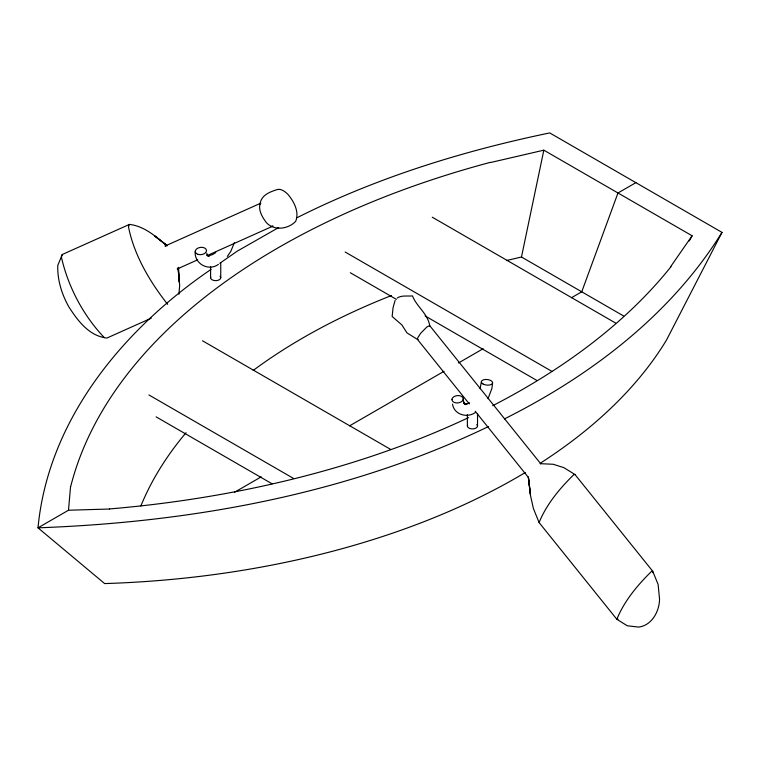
<?xml version="1.0" encoding="UTF-8"?>
<svg xmlns="http://www.w3.org/2000/svg" width="760" height="760" viewBox="0 0 760 760"><rect width="100%" height="100%" fill="white"/><g stroke="black" fill="none" stroke-linecap="round" stroke-linejoin="round"><path stroke-width="1.14" d="M539.106 522.576C546.373 504.478 559.816 488.309 573.79 474.696L574.959 474.506L652.707 571.225L658.112 584.44L659.538 598.966C659.538 611.106 651.814 625.632 638.571 627.076L627.275 625.784L616.854 619.295L539.106 522.576L533.396 508.525L530.366 494.912L528.323 476.995L530.404 493.99L528.475 477.527L475.209 411.255M652.65 572.669L652.707 571.225L651.538 571.415C637.564 585.029 624.121 601.198 616.854 619.295L618.013 619.106M525.312 472.501A631.189 364.41 0 0 1 104.642 583.575L38 527.829L68.495 510.226L70.556 486.581M178.913 294.224L179.683 285.418L178.087 267.966L177.194 268.992L197.648 259.825M481.346 381.852L480.111 388.692M492.613 382.755L491.9 388.474L488.015 398.687M506.502 260.519L521.474 257.003L543.837 150.176L692.103 235.78L689.263 240.939M259.92 204.184C258.447 210.805 262.447 217.36 266.266 222.48C273.885 231.097 288.154 229.273 295.697 221.331C299.535 211.84 293.892 201.257 287.679 194.114C284.715 191.292 280.488 187.995 276.203 189.876C268.745 192.375 261.288 195.424 259.92 204.184L260.813 203.157L164.986 246.078L166.298 245.822M234.46 242.468L230.802 251.36L227.344 256.424M167.019 245.641C155.809 236.616 144.409 226.09 129.457 224.409L62.32 254.476L61.351 256.899C67.982 286.587 83.305 315.656 104.348 337.649L106.846 338.077L151.24 318.193M129.457 224.409L128.478 226.832C134.168 255.36 149.825 281.647 167.637 304.342M62.32 254.476L57.76 265.477C57.332 280.221 61.873 294.661 69.141 307.353C77.587 320.349 88.198 334.666 104.348 337.649M297.207 217.626C376.856 177.545 462.583 150.983 549.727 132.924L722 232.389L666.491 340.062A631.189 364.41 0 0 1 541.034 462.735M395.124 300.295L393.043 307.8L392.151 316.483L401.85 324.89L406.952 332.87L417.497 339.463L469.291 403.892M670.681 266.608L692.103 235.78M722 232.389C670.69 315.124 590.463 375.763 504.421 418.921M215.317 252.776L215.745 252.339L212.677 254.572L208.81 255.73M397.224 298.034C401.508 295.041 407.607 296.428 412.462 295.897C416.784 306.907 427.671 313.386 429.733 325.679L429.884 326.202M211.128 269.334C123.747 328.88 48.26 419.045 38 527.829C192.48 522.234 348.545 493.924 488.575 426.502M219.792 263.292L237.13 251.218L278.654 227.544M635.864 182.656L617.975 192.983L581.742 291.802L571.472 297.74M234.507 492.281L261.221 476.852M349.572 425.847L444.087 371.279M458.47 362.976L483.123 348.745M207.337 255.493L273.02 226.071L271.709 226.318M218.357 264.413C208.506 271.652 194.009 263.673 195.196 251.408M466.383 404.12L469.452 402.819M475.133 412.661C467.02 418.361 454.081 414.589 452.523 404.159M490.447 162.545L543.837 150.176M467.381 403.798L464.683 404.063L465.851 404.101L463.609 403.417M109.43 509.029L68.495 510.226M207.907 255.816L209.076 255.854L206.843 255.17L208.924 256.367L207.204 254.78L207.822 255.769L206.701 253.289M418.066 339.52L417.497 339.463L417.62 337.981L420.679 333.26L426.949 326.895L429.733 325.679L540.711 463.733L540.142 463.676L553.223 464.265L563.872 467.666L574.959 474.506M521.474 257.003L623.628 315.989M432.259 217.198L615.609 323.057M345.173 252.025L552.121 371.507M350.293 272.735L396.397 299.354M425.087 315.913L536.75 380.389M202.493 340.774L390.535 449.34M148.941 394.962L293.541 478.439M156.114 416.86L272.004 483.769M167.133 245.623L154.717 236.008L167.057 245.679M464.749 403.845L465.69 404.615L463.98 403.028L464.597 404.016L463.476 401.536M451.924 399.665A5.662 3.667 -7 0 1 457.558 395.589A5.662 3.667 -7 0 1 463.191 398.867L463.695 402.572M178.087 267.966L179.303 282.159L178.562 267.358M477.527 413.563L477.527 425.97M467.372 414.684L467.372 425.97M220.751 263.055L220.751 277.723M210.596 266.437L210.596 277.723M463.296 398.858A5.662 3.667 -7 0 1 457.662 402.933A5.662 3.667 -7 0 1 452.029 399.655M476.843 424.507A5.082 2.935 0 0 1 473.109 428.877A5.082 2.935 0 0 1 467.542 425.21M220.067 276.26A5.082 2.935 0 0 1 216.334 280.63A5.082 2.935 0 0 1 210.767 276.963M670.994 266.684A735.404 424.584 0 0 1 492.661 405.716M468.559 417.601A735.404 424.584 0 0 1 109.421 508.953M70.68 486.59A735.404 424.584 0 0 1 490.304 162.364M140.847 505.998A610.346 352.383 0 0 1 186.048 432.706M253.175 370.462A610.346 352.383 0 0 1 391.533 295.507M482.999 383.981A5.662 2.812 6.1 0 0 492.423 383.467A5.662 2.812 6.1 0 0 485.516 379.459A5.662 2.812 6.1 0 0 482.999 383.981M198.065 254.391A5.662 3.667 -7 0 0 206.52 250.61A5.662 3.667 -7 0 0 198.075 248.016A5.662 3.667 -7 0 0 198.065 254.391"/></g></svg>
